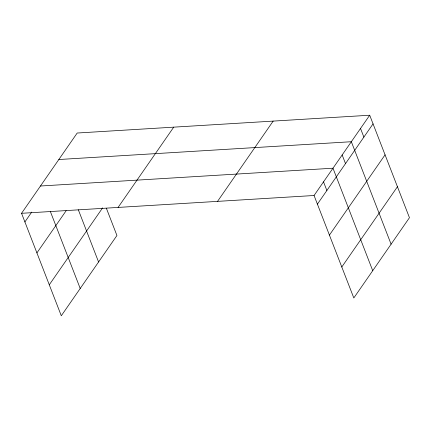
<?xml version="1.0" encoding="UTF-8"?>
<svg xmlns="http://www.w3.org/2000/svg" width="431" height="431" viewBox="0 0 431 431"><rect width="100%" height="100%" fill="white"/><g stroke="black" fill="none" stroke-linecap="round" stroke-linejoin="round"><path stroke-width="0.65" d="M106.371 208.248L116.936 235.498L61.294 315.772L21.55 213.302L77.192 133.028L369.706 115.228L409.45 217.698L353.808 297.972L314.064 195.502L369.706 115.228M24.901 221.938L31.711 212.111M36.91 252.905L66.158 210.711M49.285 284.81L102.632 207.844M118.078 207.43L173.72 127.156M217.531 201.379L273.173 121.1M317.41 204.138L373.052 123.864M329.424 235.105L385.066 154.826M341.794 267.005L397.441 186.731M58.831 159.518L351.34 141.718L391.089 244.188M40.471 186.009L332.98 168.209L372.723 270.679M21.55 213.302L314.064 195.502M360.526 128.47L363.872 137.106M342.16 154.961L345.511 163.597M323.519 181.855L326.87 190.491M78.318 209.752L98.575 261.989M50.303 211.368L80.214 288.479"/></g></svg>
